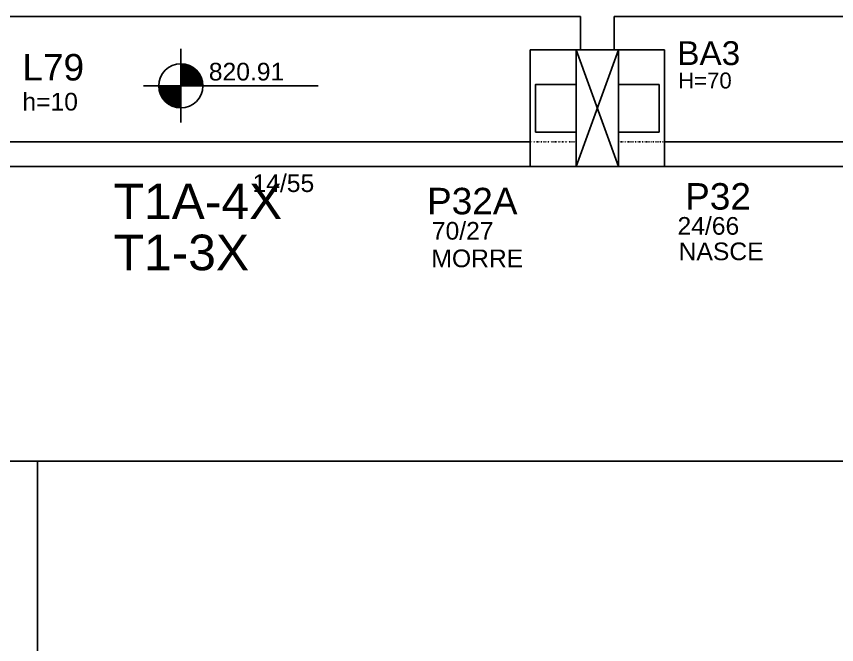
# Model space of a CAD drawing. Header units: millimetres. Extents: x 4248 to 7961, y 1155 to 5765.
# Drawn here: x 6233.7 to 6698.3, y 4165 to 4520.9 of the extents above; entities that cross this region are included whole.
import ezdxf

# ---------------------------------------------------------------- set-up
doc = ezdxf.new("R2010")
doc.units = ezdxf.units.MM
doc.linetypes.add('ESTILO_TQS_0004', pattern=[2, 0.5, -0.4, 0.1, -0.4, 0.1, -0.5])
for name, color, linetype in [('1', 1, 'Continuous'), ('3', 3, 'Continuous'), ('4', 4, 'Continuous'), ('7', 7, 'Continuous'), ('VIGAS', 3, 'Continuous')]:
    doc.layers.add(name, color=color, linetype=linetype)
doc.layers.add('NOME DA VIGA', color=6, linetype='Continuous', lineweight=25)
doc.styles.get("Standard").update_dxf_attribs({"font": 'arial.ttf'})

msp = doc.modelspace()

# ---------------------------------------------------------------- linework, layer by layer
at = {"layer": '1', "linetype": 'Continuous'}
for p, q in [((6550.72, 4435.87), (6574.72, 4501.87)), ((6550.72, 4501.87), (6574.72, 4435.87))]:
    msp.add_line(p, q, dxfattribs=at)
at = {"layer": '3', "linetype": 'Continuous'}
for p, q in [((6326.83, 4494), (6326.83, 4502.58)), ((6326.83, 4494), (6326.83, 4469)), ((6326.83, 4493.39), (6330.68, 4493.39)), ((6326.83, 4492.6), (6332.58, 4492.6)), ((6326.83, 4491.8), (6333.9, 4491.8)), ((6326.83, 4491.01), (6334.94, 4491.01)), ((6326.83, 4490.22), (6335.78, 4490.22)), ((6326.83, 4489.43), (6336.49, 4489.43)), ((6326.83, 4488.63), (6337.09, 4488.63)), ((6326.83, 4487.84), (6337.6, 4487.84)), ((6326.83, 4487.05), (6338.03, 4487.05)), ((6326.83, 4486.26), (6338.39, 4486.26)), ((6326.83, 4485.46), (6338.68, 4485.46)), ((6326.83, 4484.67), (6338.92, 4484.67)), ((6326.83, 4483.88), (6339.1, 4483.88)), ((6326.83, 4483.08), (6339.23, 4483.08)), ((6314.33, 4481.5), (6305.62, 4481.5)), ((6314.33, 4481.5), (6339.33, 4481.5)), ((6326.83, 4480.71), (6314.33, 4480.71)), ((6326.83, 4479.91), (6314.43, 4479.91)), ((6326.83, 4479.12), (6314.56, 4479.12)), ((6326.83, 4482.29), (6339.33, 4482.29)), ((6339.33, 4481.5), (6404.64, 4481.5)), ((6326.83, 4478.33), (6314.74, 4478.33)), ((6326.83, 4477.53), (6314.97, 4477.53)), ((6326.83, 4476.74), (6315.27, 4476.74)), ((6326.83, 4475.95), (6315.63, 4475.95)), ((6326.83, 4475.16), (6316.06, 4475.16)), ((6326.83, 4474.36), (6316.57, 4474.36)), ((6326.83, 4473.57), (6317.17, 4473.57)), ((6326.83, 4472.78), (6317.87, 4472.78)), ((6326.83, 4471.98), (6318.72, 4471.98)), ((6326.83, 4471.19), (6319.76, 4471.19)), ((6326.83, 4470.4), (6321.08, 4470.4)), ((6326.83, 4469.61), (6322.98, 4469.61)), ((6326.83, 4469), (6326.83, 4460.78))]:
    msp.add_line(p, q, dxfattribs=at)
at = {"layer": '3', "color": 1, "linetype": 'Continuous'}
for p, q in [((6168.72, 4449.87), (6524.72, 4449.87)), ((6600.72, 4449.87), (6990.22, 4449.87)), ((6137.72, 4435.87), (6553.22, 4435.87)), ((6572.22, 4435.87), (6990.22, 4435.87))]:
    msp.add_line(p, q, dxfattribs=at)
at = {"layer": '3', "linetype": 'ESTILO_TQS_0004'}
for p, q in [((6524.72, 4449.87), (6550.72, 4449.87)), ((6600.72, 4449.87), (6574.72, 4449.87))]:
    msp.add_line(p, q, dxfattribs=at)
at = {"layer": '3', "color": 1, "linetype": 'Continuous'}
for points in [[(6135.22, 4520.87), (6553.22, 4520.87)], [(6572.22, 4520.87), (6990.22, 4520.87)]]:
    msp.add_lwpolyline(points, dxfattribs=at)
at = {"layer": '3', "linetype": 'Continuous'}
for points in [[(6553.22, 4520.87), (6553.22, 4501.87)], [(6572.22, 4501.87), (6572.22, 4520.87)], [(6524.72, 4435.87), (6600.72, 4435.87), (6600.72, 4501.87), (6524.72, 4501.87), (6524.72, 4435.87)]]:
    msp.add_lwpolyline(points, dxfattribs=at)
msp.add_circle((6326.83, 4481.5), 12.5, dxfattribs=at)
at = {"layer": '7', "linetype": 'Continuous'}
for points in [[(6550.72, 4435.87), (6574.72, 4435.87), (6574.72, 4501.87), (6550.72, 4501.87), (6550.72, 4435.87)], [(6550.72, 4482.37), (6527.72, 4482.37), (6527.72, 4455.37), (6550.72, 4455.37), (6550.72, 4482.37)], [(6597.72, 4482.37), (6574.72, 4482.37), (6574.72, 4455.37), (6597.72, 4455.37), (6597.72, 4482.37)]]:
    msp.add_lwpolyline(points, dxfattribs=at)
at = {"layer": 'VIGAS'}
for points in [[(6245.55, 3460.65), (5746.06, 3460.65), (5746.06, 4268.95), (6245.55, 4268.95)], [(6745.05, 3460.65), (6245.55, 3460.65), (6245.55, 4268.95), (6745.05, 4268.95)]]:
    msp.add_lwpolyline(points, close=True, dxfattribs=at)

# ---------------------------------------------------------------- texts
at = {"layer": '3', "color": 2, "linetype": 'Continuous'}
for s, height, p in [('820.91', 10, (6342.67, 4484.58)), ('H=70', 9, (6608.45, 4480.06)), ('h=10', 10, (6237.07, 4467.57)), ('14/55', 10, (6367.43, 4421.41)), ('70/27', 10, (6468.99, 4394.44)), ('24/66', 10, (6608.15, 4397.21)), ('NASCE', 10, (6608.78, 4382.79)), ('MORRE', 10, (6468.74, 4378.82))]:
    msp.add_text(s, height=height, dxfattribs=at).set_placement(p)
at = {"layer": '4', "linetype": 'Continuous'}
for s, height, p in [('BA3', 13.5, (6608.02, 4493.31)), ('L79', 15, (6237.07, 4484.57)), ('P32A', 15, (6466.27, 4408.77)), ('P32', 15, (6612.47, 4411.43))]:
    msp.add_text(s, height=height, dxfattribs=at).set_placement(p)
at = {"layer": 'NOME DA VIGA', "color": 6, "linetype": 'Continuous'}
for s, p in [('T1A-4X', (6288.78, 4406.02)), ('T1-3X', (6288.78, 4377.1))]:
    msp.add_text(s, height=20.16, dxfattribs=at).set_placement(p)

doc.saveas('drawing.dxf')
